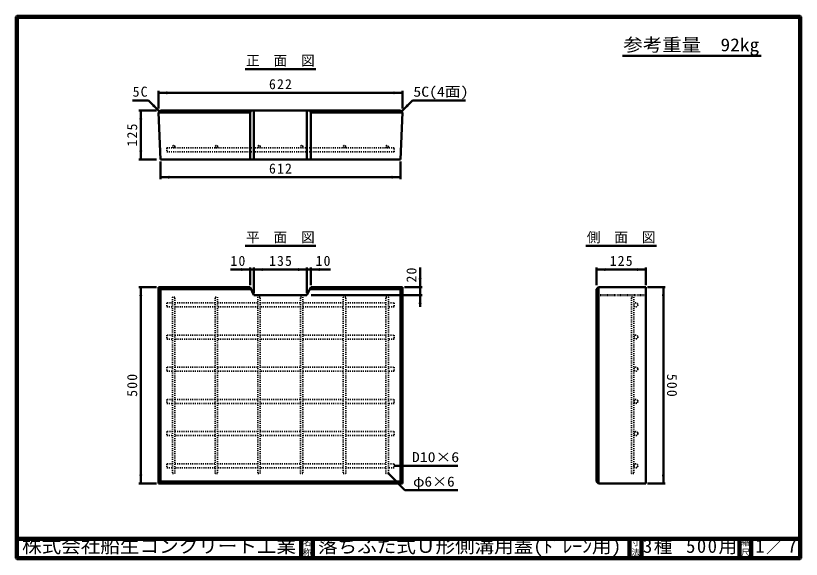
# Model space of a CAD drawing. Units: millimetres, scale not verified. Extents: x 100 to 4105, y 100 to 2870.
import ezdxf
from ezdxf.enums import TextEntityAlignment as Align

# ---------------------------------------------------------------- set-up
doc = ezdxf.new("R2010")
doc.units = ezdxf.units.MM
doc.header["$LTSCALE"] = 5
doc.linetypes.add('USER1', pattern=[1.2, 0.5, -0.7])
doc.linetypes.add('USER2', pattern=[2.2, 1, -1.2])
doc.layers.add('V-nasSTD', color=7, linetype='USER2', lineweight=35)
doc.styles.add('ＭＳ ゴシック', font='')
doc.styles.get('ＭＳ ゴシック').set_extended_font_data('MS Gothic')

msp = doc.modelspace()

# ---------------------------------------------------------------- hatches: boundary and pattern name
at = {"layer": 'V-nasSTD'}
for points in [[(872.782, 2484.539), (827.782, 2477.039), (872.782, 2469.539)], [(2026.782, 2469.539), (2071.782, 2477.039), (2026.782, 2484.539)], [(806.266, 2419.162), (832.782, 2382.039), (795.659, 2408.555)], [(2093.299, 2419.162), (2066.782, 2382.039), (2103.905, 2408.555)], [(745.282, 2342.039), (737.782, 2387.039), (730.282, 2342.039)], [(730.282, 2182.039), (737.782, 2137.039), (745.282, 2182.039)], [(882.782, 2054.539), (837.782, 2047.039), (882.782, 2039.539)], [(2016.782, 2039.539), (2061.782, 2047.039), (2016.782, 2054.539)], [(1249.782, 1569.031), (1294.782, 1576.531), (1249.782, 1584.031)], [(1359.782, 1584.031), (1314.782, 1576.531), (1359.782, 1569.031)], [(1539.782, 1569.031), (1584.782, 1576.531), (1539.782, 1584.031)], [(1649.782, 1584.031), (1604.782, 1576.531), (1649.782, 1569.031)], [(3106.782, 1584.031), (3061.782, 1576.531), (3106.782, 1569.031)], [(3266.782, 1569.031), (3311.782, 1576.531), (3266.782, 1584.031)], [(2169.282, 1531.531), (2161.782, 1486.531), (2154.282, 1531.531)], [(745.282, 1441.531), (737.782, 1486.531), (730.282, 1441.531)], [(3394.282, 1441.531), (3401.782, 1486.531), (3409.282, 1441.531)], [(2154.282, 1401.531), (2161.782, 1446.531), (2169.282, 1401.531)], [(730.282, 531.531), (737.782, 486.531), (745.282, 531.531)], [(3409.282, 531.531), (3401.782, 486.531), (3394.282, 531.531)]]:
    msp.add_hatch(color=256, dxfattribs=at).paths.add_polyline_path(points)

# ---------------------------------------------------------------- linework, layer by layer
at = {"layer": 'V-nasSTD', "linetype": 'Continuous', "lineweight": 100}
for p, q in [((105, 2865), (105, 105)), ((4100, 2865), (105, 2865)), ((4100, 105), (4100, 2865)), ((105, 205), (4100, 205)), ((1555, 205), (1555, 105)), ((1615, 205), (1615, 105)), ((3230, 205), (3230, 105)), ((3290, 205), (3290, 105)), ((3790, 205), (3790, 105)), ((3850, 205), (3850, 105)), ((105, 105), (4100, 105))]:
    msp.add_line(p, q, dxfattribs=at)
at = {"layer": 'V-nasSTD', "linetype": 'Continuous', "lineweight": 50}
for p, q in [((3194, 2664.753), (3900, 2664.753)), ((1270.282, 2597.039), (1629.282, 2597.039)), ((827.782, 2487.039), (827.782, 2397.039)), ((2071.782, 2487.039), (2071.782, 2397.039)), ((2071.782, 2477.039), (827.782, 2477.039)), ((776.214, 2438.607), (696.214, 2438.607)), ((832.782, 2382.039), (776.214, 2438.607)), ((2066.782, 2382.039), (2123.351, 2438.607)), ((2123.351, 2438.607), (2393.351, 2438.607)), ((817.782, 2387.039), (727.782, 2387.039)), ((737.782, 2387.039), (737.782, 2137.039)), ((827.782, 2377.039), (837.782, 2387.039)), ((827.782, 2377.039), (837.782, 2137.039)), ((827.782, 2377.039), (1294.782, 2377.039)), ((2061.782, 2387.039), (837.782, 2387.039)), ((1294.782, 2377.039), (1299.782, 2387.039)), ((1294.782, 2137.039), (1294.782, 2377.039)), ((1314.782, 2137.039), (1314.782, 2387.039)), ((1584.782, 2137.039), (1584.782, 2387.039)), ((1604.782, 2377.039), (1599.782, 2387.039)), ((1604.782, 2137.039), (1604.782, 2377.039)), ((1604.782, 2377.039), (2071.782, 2377.039)), ((2061.782, 2387.039), (2071.782, 2377.039)), ((2061.782, 2137.039), (2071.782, 2377.039)), ((817.782, 2137.039), (727.782, 2137.039)), ((837.782, 2137.039), (2061.782, 2137.039)), ((837.782, 2127.039), (837.782, 2037.039)), ((2061.782, 2127.039), (2061.782, 2037.039)), ((2061.782, 2047.039), (837.782, 2047.039)), ((1270.282, 1696.531), (1629.282, 1696.531)), ((3007.282, 1696.531), (3366.282, 1696.531)), ((1294.782, 1576.531), (1194.782, 1576.531)), ((1294.782, 1586.531), (1294.782, 1496.531)), ((1314.782, 1576.531), (1294.782, 1576.531)), ((1314.782, 1586.531), (1314.782, 1456.531)), ((1584.782, 1576.531), (1314.782, 1576.531)), ((1584.782, 1586.531), (1584.782, 1456.531)), ((1604.782, 1576.531), (1584.782, 1576.531)), ((1604.782, 1586.531), (1604.782, 1496.531)), ((1704.782, 1576.531), (1604.782, 1576.531)), ((2161.782, 1586.531), (2161.782, 1486.531)), ((3061.782, 1496.531), (3061.782, 1586.531)), ((3311.782, 1576.531), (3061.782, 1576.531)), ((3311.782, 1586.531), (3311.782, 1496.531)), ((817.782, 1486.531), (727.782, 1486.531)), ((737.782, 1486.531), (737.782, 486.531)), ((827.782, 1486.531), (827.782, 486.531)), ((1294.782, 1486.531), (827.782, 1486.531)), ((827.782, 1486.531), (837.782, 1476.531)), ((1294.782, 1486.531), (1314.782, 1446.531)), ((1584.782, 1446.531), (1604.782, 1486.531)), ((1604.782, 1486.531), (2071.782, 1486.531)), ((2071.782, 1486.531), (2061.782, 1476.531)), ((2071.782, 486.531), (2071.782, 1486.531)), ((2171.782, 1486.531), (2081.782, 1486.531)), ((2161.782, 1486.531), (2161.782, 1446.531)), ((3071.782, 1486.531), (3061.782, 1476.531)), ((3311.782, 1486.531), (3071.782, 1486.531)), ((3071.782, 1486.531), (3071.782, 486.531)), ((3311.782, 486.531), (3311.782, 1486.531)), ((3321.782, 1486.531), (3411.782, 1486.531)), ((3401.782, 1486.531), (3401.782, 486.531)), ((837.782, 1476.531), (837.782, 496.531)), ((1299.782, 1476.531), (837.782, 1476.531)), ((1584.782, 1446.531), (1314.782, 1446.531)), ((1599.782, 1476.531), (2061.782, 1476.531)), ((2171.782, 1446.531), (1605.963, 1446.531)), ((2061.782, 496.531), (2061.782, 1476.531)), ((2161.782, 1446.531), (2161.782, 1386.531)), ((3061.782, 1476.531), (3061.782, 496.531)), ((2353.782, 576.531), (2029.782, 576.531)), ((1999.782, 536.531), (2084.635, 451.678)), ((817.782, 486.531), (727.782, 486.531)), ((837.782, 496.531), (827.782, 486.531)), ((827.782, 486.531), (2071.782, 486.531)), ((837.782, 496.531), (2061.782, 496.531)), ((2061.782, 496.531), (2071.782, 486.531)), ((3061.782, 496.531), (3071.782, 486.531)), ((3071.782, 486.531), (3311.782, 486.531)), ((3321.782, 486.531), (3411.782, 486.531)), ((2084.635, 451.678), (2353.782, 451.678))]:
    msp.add_line(p, q, dxfattribs=at)
at = {"layer": 'V-nasSTD'}
for p, q in [((869.782, 2197.039), (869.782, 2177.039)), ((2029.782, 2197.039), (869.782, 2197.039)), ((869.782, 2177.039), (2029.782, 2177.039)), ((2029.782, 2177.039), (2029.782, 2197.039)), ((899.782, 1406.531), (869.782, 1406.531)), ((869.782, 1406.531), (869.782, 1386.531)), ((899.782, 1436.531), (899.782, 536.531)), ((911.782, 1436.531), (899.782, 1436.531)), ((911.782, 536.531), (911.782, 1436.531)), ((911.782, 1406.531), (1117.382, 1406.531)), ((1117.382, 536.531), (1117.382, 1436.531)), ((1117.382, 1436.531), (1129.382, 1436.531)), ((1129.382, 1436.531), (1129.382, 536.531)), ((1129.382, 1406.531), (1334.982, 1406.531)), ((1334.982, 1436.531), (1334.982, 536.531)), ((1346.982, 1436.531), (1334.982, 1436.531)), ((1346.982, 536.531), (1346.982, 1436.531)), ((1346.982, 1406.531), (1552.582, 1406.531)), ((1552.582, 536.531), (1552.582, 1436.531)), ((1552.582, 1436.531), (1564.582, 1436.531)), ((1564.582, 1436.531), (1564.582, 536.531)), ((1770.182, 1406.531), (1564.582, 1406.531)), ((1770.182, 1436.531), (1770.182, 536.531)), ((1782.182, 1436.531), (1770.182, 1436.531)), ((1782.182, 536.531), (1782.182, 1436.531)), ((1782.182, 1406.531), (1987.782, 1406.531)), ((1987.782, 536.531), (1987.782, 1436.531)), ((1987.782, 1436.531), (1999.782, 1436.531)), ((1999.782, 1436.531), (1999.782, 536.531)), ((1999.782, 1406.531), (2029.782, 1406.531)), ((2029.782, 1406.531), (2029.782, 1386.531)), ((3239.782, 536.531), (3239.782, 1436.531)), ((3239.782, 1436.531), (3251.782, 1436.531)), ((3251.782, 1436.531), (3251.782, 536.531)), ((869.782, 1386.531), (899.782, 1386.531)), ((1117.382, 1386.531), (911.782, 1386.531)), ((1334.982, 1386.531), (1129.382, 1386.531)), ((1552.582, 1386.531), (1346.982, 1386.531)), ((1564.582, 1386.531), (1770.182, 1386.531)), ((1782.182, 1386.531), (1987.782, 1386.531)), ((2029.782, 1386.531), (1999.782, 1386.531)), ((899.782, 1242.531), (869.782, 1242.531)), ((869.782, 1242.531), (869.782, 1222.531)), ((911.782, 1242.531), (1117.382, 1242.531)), ((1129.382, 1242.531), (1334.982, 1242.531)), ((1346.982, 1242.531), (1552.582, 1242.531)), ((1770.182, 1242.531), (1564.582, 1242.531)), ((1782.182, 1242.531), (1987.782, 1242.531)), ((1999.782, 1242.531), (2029.782, 1242.531)), ((2029.782, 1242.531), (2029.782, 1222.531)), ((869.782, 1222.531), (899.782, 1222.531)), ((1117.382, 1222.531), (911.782, 1222.531)), ((1334.982, 1222.531), (1129.382, 1222.531)), ((1552.582, 1222.531), (1346.982, 1222.531)), ((1564.582, 1222.531), (1770.182, 1222.531)), ((1782.182, 1222.531), (1987.782, 1222.531)), ((2029.782, 1222.531), (1999.782, 1222.531)), ((899.782, 1078.531), (869.782, 1078.531)), ((869.782, 1078.531), (869.782, 1058.531)), ((869.782, 1058.531), (899.782, 1058.531)), ((911.782, 1078.531), (1117.382, 1078.531)), ((1117.382, 1058.531), (911.782, 1058.531)), ((1129.382, 1078.531), (1334.982, 1078.531)), ((1334.982, 1058.531), (1129.382, 1058.531)), ((1346.982, 1078.531), (1552.582, 1078.531)), ((1552.582, 1058.531), (1346.982, 1058.531)), ((1770.182, 1078.531), (1564.582, 1078.531)), ((1564.582, 1058.531), (1770.182, 1058.531)), ((1782.182, 1078.531), (1987.782, 1078.531)), ((1782.182, 1058.531), (1987.782, 1058.531)), ((1999.782, 1078.531), (2029.782, 1078.531)), ((2029.782, 1058.531), (1999.782, 1058.531)), ((2029.782, 1078.531), (2029.782, 1058.531)), ((899.782, 914.531), (869.782, 914.531)), ((869.782, 914.531), (869.782, 894.531)), ((869.782, 894.531), (899.782, 894.531)), ((911.782, 914.531), (1117.382, 914.531)), ((1117.382, 894.531), (911.782, 894.531)), ((1129.382, 914.531), (1334.982, 914.531)), ((1334.982, 894.531), (1129.382, 894.531)), ((1346.982, 914.531), (1552.582, 914.531)), ((1552.582, 894.531), (1346.982, 894.531)), ((1770.182, 914.531), (1564.582, 914.531)), ((1564.582, 894.531), (1770.182, 894.531)), ((1782.182, 914.531), (1987.782, 914.531)), ((1782.182, 894.531), (1987.782, 894.531)), ((1999.782, 914.531), (2029.782, 914.531)), ((2029.782, 894.531), (1999.782, 894.531)), ((2029.782, 914.531), (2029.782, 894.531)), ((899.782, 750.531), (869.782, 750.531)), ((869.782, 750.531), (869.782, 730.531)), ((869.782, 730.531), (899.782, 730.531)), ((911.782, 750.531), (1117.382, 750.531)), ((1117.382, 730.531), (911.782, 730.531)), ((1129.382, 750.531), (1334.982, 750.531)), ((1334.982, 730.531), (1129.382, 730.531)), ((1346.982, 750.531), (1552.582, 750.531)), ((1552.582, 730.531), (1346.982, 730.531)), ((1770.182, 750.531), (1564.582, 750.531)), ((1564.582, 730.531), (1770.182, 730.531)), ((1782.182, 750.531), (1987.782, 750.531)), ((1782.182, 730.531), (1987.782, 730.531)), ((1999.782, 750.531), (2029.782, 750.531)), ((2029.782, 730.531), (1999.782, 730.531)), ((2029.782, 750.531), (2029.782, 730.531)), ((899.782, 586.531), (869.782, 586.531)), ((869.782, 586.531), (869.782, 566.531)), ((869.782, 566.531), (899.782, 566.531)), ((911.782, 586.531), (1117.382, 586.531)), ((1117.382, 566.531), (911.782, 566.531)), ((1129.382, 586.531), (1334.982, 586.531)), ((1334.982, 566.531), (1129.382, 566.531)), ((1346.982, 586.531), (1552.582, 586.531)), ((1552.582, 566.531), (1346.982, 566.531)), ((1770.182, 586.531), (1564.582, 586.531)), ((1564.582, 566.531), (1770.182, 566.531)), ((1782.182, 586.531), (1987.782, 586.531)), ((1782.182, 566.531), (1987.782, 566.531)), ((1999.782, 586.531), (2029.782, 586.531)), ((2029.782, 566.531), (1999.782, 566.531)), ((2029.782, 586.531), (2029.782, 566.531)), ((899.782, 536.531), (911.782, 536.531)), ((1129.382, 536.531), (1117.382, 536.531)), ((1334.982, 536.531), (1346.982, 536.531)), ((1564.582, 536.531), (1552.582, 536.531)), ((1770.182, 536.531), (1782.182, 536.531)), ((1999.782, 536.531), (1987.782, 536.531)), ((3251.782, 536.531), (3239.782, 536.531))]:
    msp.add_line(p, q, dxfattribs=at)
at = {"layer": 'V-nasSTD', "linetype": 'USER1', "lineweight": 50}
msp.add_line((3061.782, 1446.531), (3311.782, 1446.531), dxfattribs=at)
at = {"layer": 'V-nasSTD', "linetype": 'Continuous', "lineweight": 13}
msp.add_lwpolyline([(100, 100), (100, 2870), (4105, 2870), (4105, 100)], close=True, dxfattribs=at)
at = {"layer": 'V-nasSTD'}
for centre, radius in [((905.782, 2203.039), 6), ((1123.382, 2203.039), 6), ((1340.982, 2203.039), 6), ((1558.582, 2203.039), 6), ((1776.182, 2203.039), 6), ((1993.782, 2203.039), 6), ((3261.782, 1396.531), 10), ((3261.782, 1232.531), 10), ((3261.782, 1068.531), 10), ((3261.782, 904.531), 10), ((3261.782, 740.531), 10), ((3261.782, 576.531), 10)]:
    msp.add_circle(centre, radius, dxfattribs=at)

# ---------------------------------------------------------------- texts
at = {"layer": 'V-nasSTD', "style": 'ＭＳ ゴシック'}
for s, height, width, p in [('参考重量\u300092kg', 65.98, 1.1, (3198, 2754.753)), ('5C(4面)', 51.32, 1.15, (2127.23, 2508.585)), ('D10×6', 51.32, 1.15, (2119.782, 646.531)), ('φ6×6', 51.32, 1.1, (2125.782, 521.678)), ('株式会社船生コンクリート工業', 69.65, 1.05, (132.5, 202.5)), ('落ちふた式Ｕ形側溝用蓋(ﾄﾞﾚｰﾝ用)', 69.65, 1.05, (1641.25, 202.5))]:
    msp.add_text(s, height=height, dxfattribs=dict(at, width=width)).set_placement(p, align=Align.TOP_LEFT)
for s, height, p in [('正\u3000面\u3000図', 51.32, (1274.282, 2667.039)), ('平\u3000面\u3000図', 51.32, (1274.282, 1766.531)), ('側\u3000面\u3000図', 51.32, (3011.282, 1766.531)), ('名', 30.79, (1563.982, 200.999)), ('寸', 30.79, (3238.982, 200.999)), ('縮', 30.79, (3798.982, 200.999)), ('称', 30.79, (1563.976, 151.01)), ('法', 30.79, (3238.976, 151.01)), ('尺', 30.79, (3798.976, 151.01))]:
    msp.add_text(s, height=height, dxfattribs=at).set_placement(p, align=Align.TOP_LEFT)
at = {"layer": 'V-nasSTD', "attachment_point": 1, "style": 'ＭＳ ゴシック'}
for s, insert, char_height in [('\\T1.17;622', (1391.282, 2547.039), 51.32), ('\\T1.17;5C', (696.214, 2508.607), 51.32), ('\\T1.17;612', (1391.282, 2117.039), 51.32), ('\\T1.17;10', (1194.782, 1646.531), 51.32), ('\\T1.17;135', (1391.282, 1646.531), 51.32), ('\\T1.17;10', (1628.782, 1646.531), 51.32), ('\\T1.17;125', (3128.282, 1646.531), 51.32), ('\\T1.16;3種\\~500用', (3297.75, 202.508), 69.65), ('\\T1.15;1／7', (3870.521, 202.582), 69.65)]:
    msp.add_mtext(s, dxfattribs=dict(at, insert=insert, char_height=char_height))
at = {"layer": 'V-nasSTD', "char_height": 51.32, "attachment_point": 1, "style": 'ＭＳ ゴシック'}
for s, insert, rotation in [('\\T1.17;125', (667.782, 2203.539), 90), ('\\T1.17;20', (2091.782, 1510.531), 90), ('\\T1.17;500', (3471.782, 1045.031), 270), ('\\T1.17;500', (667.782, 928.031), 90)]:
    msp.add_mtext(s, dxfattribs=dict(at, insert=insert, rotation=rotation))

doc.saveas('drawing.dxf')
